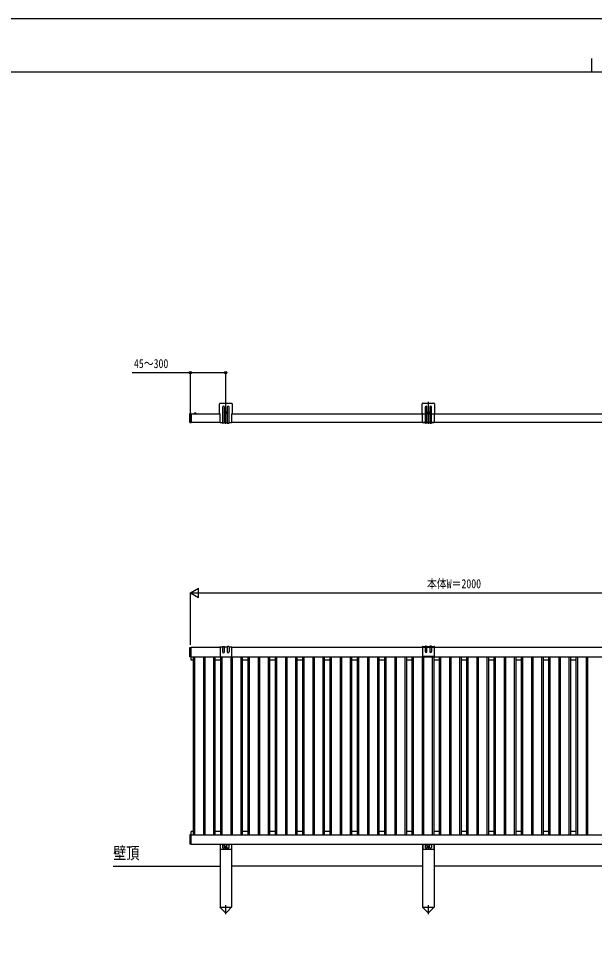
# Model space of a CAD drawing. Units: millimetres, scale not verified. Extents: x -4205 to 4205, y -2970 to 2970.
# Drawn here: x -2100 to 5, y -464 to 2970 of the extents above; entities that cross this region are included whole.
import ezdxf
from ezdxf.enums import TextEntityAlignment as Align

# ---------------------------------------------------------------- set-up
doc = ezdxf.new("R2010")
doc.units = ezdxf.units.MM
doc.header["$LTSCALE"] = 10
for name, color, linetype in [('0-2_USER1', 3, 'Continuous'), ('0-3_YKK_A1', 4, 'Continuous'), ('0-4_YKK_D', 6, 'Continuous'), ('0-5_YKK_ZWAK', 7, 'Continuous')]:
    doc.layers.add(name, color=color, linetype=linetype)
doc.styles.add('ＭＳ ゴシック', font='')
doc.styles.get('ＭＳ ゴシック').set_extended_font_data('MS Gothic')

msp = doc.modelspace()

# ---------------------------------------------------------------- linework, layer by layer
at = {"layer": '0-3_YKK_A1'}
for p, q in [((-1366, 1524.74), (-1366, 1560.24)), ((-1363.5, 1562.74), (-1322.5, 1562.74)), ((-1355, 1548.94), (-1355, 1491.24)), ((-1348, 1491.24), (-1348, 1548.94)), ((-1343, 1487.22), (-1343, 1568.38)), ((-1338, 1548.94), (-1338, 1491.24)), ((-1331, 1491.24), (-1331, 1548.94)), ((-1320, 1560.24), (-1320, 1524.74)), ((-625, 1524.74), (-625, 1560.24)), ((-622.5, 1562.74), (-581.5, 1562.74)), ((-614, 1548.94), (-614, 1491.24)), ((-607, 1491.24), (-607, 1548.94)), ((-602, 1487.22), (-602, 1568.38)), ((-597, 1548.94), (-597, 1491.24)), ((-590, 1491.24), (-590, 1548.94)), ((-579, 1560.24), (-579, 1524.74)), ((-1474.5, 1521.99), (-1474.5, 1524.2)), ((-1474.5, 1521.71), (-1474.5, 1521.99)), ((-1474.5, 1496.08), (-1474.5, 1521.71)), ((-1470.3, 1525.39), (-1473.56, 1525.19)), ((-1472.5, 1489.63), (-1472.5, 1527.96)), ((-1470.3, 1525.39), (-1470.3, 1523.08)), ((-1470.3, 1521.71), (-1470.3, 1523.08)), ((-1470.3, 1496.08), (-1470.3, 1521.71)), ((-1470, 1525.09), (-1470, 1492.69)), ((-1470, 1524.74), (-1366, 1524.74)), ((-1457.05, 1526.7), (-1456.15, 1524.89)), ((-1455, 1524.28), (-1456.15, 1524.89)), ((-1455, 1528.24), (-1455, 1521.66)), ((-1455, 1524.28), (-1453.86, 1524.89)), ((-1452.95, 1526.7), (-1453.86, 1524.89)), ((-1369, 1524.74), (-1364, 1524.74)), ((-1364, 1524.45), (-1364, 1524.74)), ((-1364, 1509.45), (-1364, 1523.02)), ((-1347.25, 1527.94), (-1338.75, 1527.94)), ((-1344.24, 1527.52), (-1345.07, 1527.52)), ((-1343, 1523.69), (-1343, 1532.19)), ((-1341.75, 1528.35), (-1340.92, 1528.35)), ((-1322, 1524.74), (-1322, 1524.45)), ((-1322, 1524.74), (-1320, 1524.74)), ((-1322, 1523.02), (-1322, 1509.45)), ((-1320, 1524.74), (375, 1524.74)), ((-623, 1524.45), (-623, 1524.74)), ((-623, 1509.45), (-623, 1523.02)), ((-606.25, 1527.94), (-597.75, 1527.94)), ((-603.25, 1527.52), (-604.08, 1527.52)), ((-602, 1523.69), (-602, 1532.19)), ((-600.76, 1528.35), (-599.93, 1528.35)), ((-581, 1524.74), (-581, 1524.45)), ((-581, 1523.02), (-581, 1509.45)), ((-1474.5, 1495.8), (-1474.5, 1496.08)), ((-1474.5, 1493.59), (-1474.5, 1495.8)), ((-1470.3, 1492.39), (-1473.56, 1492.59)), ((-1470.3, 1494.71), (-1470.3, 1496.08)), ((-1470.3, 1494.71), (-1470.3, 1492.39)), ((-1364, 1492.74), (-1470, 1492.74)), ((-1364, 1491.24), (-1364, 1508.02)), ((-1355, 1491.24), (-1364, 1491.24)), ((-1349, 1490.24), (-1354, 1490.24)), ((-1338, 1491.24), (-1348, 1491.24)), ((-1337, 1490.24), (-1332, 1490.24)), ((-1322, 1491.24), (-1331, 1491.24)), ((-1322, 1508.02), (-1322, 1491.24)), ((377, 1492.74), (-1322, 1492.74)), ((-623, 1491.24), (-623, 1508.02)), ((-614, 1491.24), (-623, 1491.24)), ((-608, 1490.24), (-613, 1490.24)), ((-597, 1491.24), (-607, 1491.24)), ((-596, 1490.24), (-591, 1490.24)), ((-581, 1491.24), (-590, 1491.24)), ((-581, 1508.02), (-581, 1491.24)), ((-1474.5, 669.22), (-1470, 669.22)), ((-1364, 669.22), (-1470, 669.22)), ((-1470, 635.22), (-1470, 669.22)), ((-1365.94, 669.69), (-1364, 669.69)), ((-1364, 671.2), (-1355, 671.2)), ((-1364, 669.7), (-1364, 633.84)), ((-1355, 671.2), (-1355, 652.78)), ((-1354, 672.2), (-1349, 672.2)), ((-1348, 652.78), (-1348, 671.2)), ((-1348, 671.2), (-1338, 671.2)), ((-1338, 671.2), (-1338, 652.78)), ((-1332, 672.2), (-1337, 672.2)), ((-1331, 671.2), (-1331, 652.78)), ((-1331, 671.2), (-1322, 671.2)), ((-1322, 669.7), (-1322, 633.84)), ((-1322, 669.63), (-1320.04, 669.61)), ((377, 669.22), (-1322, 669.22)), ((-624.94, 671.79), (-623, 671.79)), ((-623, 673.3), (-614, 673.3)), ((-623, 671.8), (-623, 635.93)), ((-614, 673.3), (-614, 654.88)), ((-613, 674.3), (-608, 674.3)), ((-607, 654.88), (-607, 673.3)), ((-607, 673.3), (-597, 673.3)), ((-597, 673.3), (-597, 654.88)), ((-591, 674.3), (-596, 674.3)), ((-590, 673.3), (-590, 654.88)), ((-590, 673.3), (-581, 673.3)), ((-581, 671.8), (-581, 635.93)), ((-581, 671.72), (-579.04, 671.71)), ((-1470, 635.22), (-1364, 635.22)), ((-1470, 622.22), (-1470, 635.22)), ((-1462.5, 622.22), (-1470, 622.22)), ((-1462.5, 635.22), (-1462.5, -16.78)), ((-1457, 635.22), (-1457, -16.78)), ((-1425, 635.22), (-1425, -16.78)), ((-1420, 635.22), (-1420, -16.78)), ((-1388, 635.22), (-1388, -16.78)), ((-1382.5, 635.22), (-1382.5, -16.78)), ((-1362.5, 622.22), (-1382.5, 622.22)), ((-1322, 633.84), (-1364, 633.84)), ((-1362.5, 633.84), (-1362.5, -16.78)), ((-1357, 633.84), (-1357, -16.78)), ((-1325, 633.84), (-1325, -16.78)), ((-1322, 635.22), (377, 635.22)), ((-1320, 635.22), (-1320, -16.78)), ((-1288, 635.22), (-1288, -16.78)), ((-1282.5, 635.22), (-1282.5, -16.78)), ((-1262.5, 622.22), (-1282.5, 622.22)), ((-1262.5, 635.22), (-1262.5, -16.78)), ((-1257, 635.22), (-1257, -16.78)), ((-1225, 635.22), (-1225, -16.78)), ((-1220, 635.22), (-1220, -16.78)), ((-1188, 635.22), (-1188, -16.78)), ((-1182.5, 635.22), (-1182.5, -16.78)), ((-1162.5, 622.22), (-1182.5, 622.22)), ((-1162.5, 635.22), (-1162.5, -16.78)), ((-1157, 635.22), (-1157, -16.78)), ((-1125, 635.22), (-1125, -16.78)), ((-1120, 635.22), (-1120, -16.78)), ((-1088, 635.22), (-1088, -16.78)), ((-1082.5, 635.22), (-1082.5, -16.78)), ((-1062.5, 622.22), (-1082.5, 622.22)), ((-1062.5, 635.22), (-1062.5, -16.78)), ((-1057, 635.22), (-1057, -16.78)), ((-1025, 635.22), (-1025, -16.78)), ((-1020, 635.22), (-1020, -16.78)), ((-988, 635.22), (-988, -16.78)), ((-982.5, 635.22), (-982.5, -16.78)), ((-962.5, 622.22), (-982.5, 622.22)), ((-962.5, 635.22), (-962.5, -16.78)), ((-957, 635.22), (-957, -16.78)), ((-925, 635.22), (-925, -16.78)), ((-920, 635.22), (-920, -16.78)), ((-888, 635.22), (-888, -16.78)), ((-882.5, 635.22), (-882.5, -16.78)), ((-862.5, 622.22), (-882.5, 622.22)), ((-862.5, 635.22), (-862.5, -16.78)), ((-857, 635.22), (-857, -16.78)), ((-825, 635.22), (-825, -16.78)), ((-820, 635.22), (-820, -16.78)), ((-788, 635.22), (-788, -16.78)), ((-782.5, 635.22), (-782.5, -16.78)), ((-762.5, 622.22), (-782.5, 622.22)), ((-762.5, 635.22), (-762.5, -16.78)), ((-757, 635.22), (-757, -16.78)), ((-725, 635.22), (-725, -16.78)), ((-720, 635.22), (-720, -16.78)), ((-688, 635.22), (-688, -16.78)), ((-682.5, 635.22), (-682.5, -16.78)), ((-662.5, 622.22), (-682.5, 622.22)), ((-662.5, 635.22), (-662.5, -16.78)), ((-657, 635.22), (-657, -16.78)), ((-625, 635.22), (-625, -16.78)), ((-581, 635.93), (-623, 635.93)), ((-620, 635.22), (-620, -16.78)), ((-588, 635.22), (-588, -16.78)), ((-582.5, 635.22), (-582.5, -16.78)), ((-562.5, 622.22), (-582.5, 622.22)), ((-562.5, 635.22), (-562.5, -16.78)), ((-557, 635.22), (-557, -16.78)), ((-525, 635.22), (-525, -16.78)), ((-520, 635.22), (-520, -16.78)), ((-488, 635.22), (-488, -16.78)), ((-482.5, 635.22), (-482.5, -16.78)), ((-462.5, 622.22), (-482.5, 622.22)), ((-462.5, 635.22), (-462.5, -16.78)), ((-457, 635.22), (-457, -16.78)), ((-425, 635.22), (-425, -16.78)), ((-420, 635.22), (-420, -16.78)), ((-388, 635.22), (-388, -16.78)), ((-382.5, 635.22), (-382.5, -16.78)), ((-362.5, 622.22), (-382.5, 622.22)), ((-362.5, 635.22), (-362.5, -16.78)), ((-357, 635.22), (-357, -16.78)), ((-325, 635.22), (-325, -16.78)), ((-320, 635.22), (-320, -16.78)), ((-288, 635.22), (-288, -16.78)), ((-282.5, 635.22), (-282.5, -16.78)), ((-262.5, 622.22), (-282.5, 622.22)), ((-262.5, 635.22), (-262.5, -16.78)), ((-257, 635.22), (-257, -16.78)), ((-225, 635.22), (-225, -16.78)), ((-220, 635.22), (-220, -16.78)), ((-188, 635.22), (-188, -16.78)), ((-182.5, 635.22), (-182.5, -16.78)), ((-162.5, 622.22), (-182.5, 622.22)), ((-162.5, 635.22), (-162.5, -16.78)), ((-157, 635.22), (-157, -16.78)), ((-125, 635.22), (-125, -16.78)), ((-120, 635.22), (-120, -16.78)), ((-88, 635.22), (-88, -16.78)), ((-82.5, 635.22), (-82.5, -16.78)), ((-62.5, 622.22), (-82.5, 622.22)), ((-62.5, 635.22), (-62.5, -16.78)), ((-57, 635.22), (-57, -16.78)), ((-25, 635.22), (-25, -16.78)), ((-20, 635.22), (-20, -16.78)), ((-1474.5, -16.78), (-1474.5, -50.78)), ((-1462.5, -3.78), (-1470, -3.78)), ((-1470, -16.78), (525, -16.78)), ((-1470, -50.78), (-1470, -16.78)), ((-1362.5, -3.78), (-1382.5, -3.78)), ((-1262.5, -3.78), (-1282.5, -3.78)), ((-1162.5, -3.78), (-1182.5, -3.78)), ((-1062.5, -3.78), (-1082.5, -3.78)), ((-962.5, -3.78), (-982.5, -3.78)), ((-862.5, -3.78), (-882.5, -3.78)), ((-762.5, -3.78), (-782.5, -3.78)), ((-662.5, -3.78), (-682.5, -3.78)), ((-562.5, -3.78), (-582.5, -3.78)), ((-462.5, -3.78), (-482.5, -3.78)), ((-362.5, -3.78), (-382.5, -3.78)), ((-262.5, -3.78), (-282.5, -3.78)), ((-162.5, -3.78), (-182.5, -3.78)), ((-62.5, -3.78), (-82.5, -3.78)), ((-1470, -50.78), (-1474.5, -50.78)), ((-1470, -50.78), (525, -50.78)), ((-1364, -50.78), (-1364, -280.78)), ((-1363.5, -50.78), (-1363.5, -67.75)), ((-1354.5, -52.25), (-1363.5, -52.25)), ((-1354.5, -50.75), (-1354.5, -62.75)), ((-1353.5, -53.25), (-1348.5, -53.25)), ((-1352.5, -64.75), (-1349.5, -64.75)), ((-1347.5, -62.75), (-1347.5, -50.75)), ((-1338.5, -52.25), (-1347.5, -52.25)), ((-1338.5, -62.75), (-1338.5, -50.75)), ((-1332.5, -53.25), (-1337.5, -53.25)), ((-1333.5, -64.75), (-1336.5, -64.75)), ((-1331.5, -50.75), (-1331.5, -62.75)), ((-1322.5, -52.25), (-1331.5, -52.25)), ((-1322.5, -50.78), (-1322.5, -67.75)), ((-1322, -50.78), (-1322, -280.78)), ((-623, -50.78), (-623, -280.78)), ((-622.5, -50.78), (-622.5, -67.75)), ((-613.5, -52.25), (-622.5, -52.25)), ((-613.5, -50.75), (-613.5, -62.75)), ((-612.5, -53.25), (-607.5, -53.25)), ((-611.5, -64.75), (-608.5, -64.75)), ((-606.5, -62.75), (-606.5, -50.75)), ((-597.5, -52.25), (-606.5, -52.25)), ((-597.5, -62.75), (-597.5, -50.75)), ((-591.5, -53.25), (-596.5, -53.25)), ((-592.5, -64.75), (-595.5, -64.75)), ((-590.5, -50.75), (-590.5, -62.75)), ((-581.5, -52.25), (-590.5, -52.25)), ((-581.5, -50.78), (-581.5, -67.75)), ((-581, -50.78), (-581, -280.78)), ((-1324.5, -69.75), (-1361.5, -69.75)), ((-583.5, -69.75), (-620.5, -69.75)), ((-1754.77, -130.78), (-1364, -130.78)), ((-623, -130.78), (-1322, -130.78)), ((377, -130.78), (-581, -130.78)), ((-1343, -306.29), (-1343, -273.81)), ((-602, -306.29), (-602, -273.81)), ((-1364.2, -281.78), (-1364.2, -280.78)), ((-1364.2, -280.78), (-1321.8, -280.78)), ((-1364.2, -281.78), (-1346.52, -299.33)), ((-1321.8, -281.78), (-1339.48, -299.33)), ((-1321.8, -280.78), (-1321.8, -281.78)), ((-623.2, -281.78), (-623.2, -280.78)), ((-623.2, -280.78), (-580.8, -280.78)), ((-623.2, -281.78), (-605.52, -299.33)), ((-580.8, -281.78), (-598.48, -299.33)), ((-580.8, -280.78), (-580.8, -281.78))]:
    msp.add_line(p, q, dxfattribs=at)
for points in [[(-1470, 1522.8), (-1470, 1522.73), (-1470, 1522.64), (-1470, 1522.54), (-1470, 1522.43), (-1470, 1522.31), (-1470, 1522.17), (-1470, 1522.03), (-1470, 1521.87), (-1470, 1521.71)], [(-1345.07, 1527.52), (-1345.07, 1528.35), (-1344.24, 1528.35)], [(-1343.41, 1529.18), (-1343.41, 1530.01), (-1342.58, 1530.01), (-1342.58, 1529.18)], [(-1342.58, 1526.69), (-1342.58, 1525.86), (-1343.41, 1525.86), (-1343.41, 1526.69)], [(-1340.92, 1528.35), (-1340.92, 1527.52), (-1341.75, 1527.52)], [(-604.08, 1527.52), (-604.08, 1528.35), (-603.25, 1528.35)], [(-602.42, 1529.18), (-602.42, 1530.01), (-601.59, 1530.01), (-601.59, 1529.18)], [(-601.59, 1526.69), (-601.59, 1525.86), (-602.42, 1525.86), (-602.42, 1526.69)], [(-599.93, 1528.35), (-599.93, 1527.52), (-600.76, 1527.52)], [(-1470, 1496.08), (-1470, 1495.92), (-1470, 1495.76), (-1470, 1495.62), (-1470, 1495.48), (-1470, 1495.36), (-1470, 1495.25), (-1470, 1495.15), (-1470, 1495.06), (-1470, 1494.99)], [(-1470, 635.22), (-1474.5, 635.22), (-1474.5, 669.22)], [(-1470, -50.78), (-1470, -16.78), (-1474.5, -16.78)], [(-1470, -50.78), (-1470, -16.78), (-1470, -3.78)]]:
    msp.add_lwpolyline(points, dxfattribs=at)
for centre, radius in [((-1343, 1527.94), 4.25), ((-602, 1527.94), 4.25), ((-1343, -58.75), 2.1), ((-1343, -65.75), 1.65), ((-602, -58.75), 2.1), ((-602, -65.75), 1.65)]:
    msp.add_circle(centre, radius, dxfattribs=at)
for centre, radius, start, end in [((-1363.5, 1560.24), 2.5, 90, 180), ((-1351.5, 1548.94), 3.5, 0, 180), ((-1334.5, 1548.94), 3.5, 0, 180), ((-1322.5, 1560.24), 2.5, 0, 90), ((-622.5, 1560.24), 2.5, 90, 180), ((-610.5, 1548.94), 3.5, 0, 180), ((-593.5, 1548.94), 3.5, 0, 180), ((-581.5, 1560.24), 2.5, 0, 90), ((-1473.5, 1524.2), 1, 93.5, 180), ((-1470.3, 1525.09), 0.3, 0, 90), ((-1458.6, 1524.89), 0.154, 152.71904, 270), ((-1455, 1523.04), 4.2, 27.28096, 152.71904), ((-1451.4, 1524.89), 0.154, 270, 27.28096), ((-1364.7, 1523.74), 1, 314.427, 45.573), ((-1344.24, 1529.18), 0.83, 270, 0), ((-1344.24, 1526.69), 0.83, 0, 90), ((-1341.75, 1529.18), 0.83, 180, 270), ((-1341.75, 1526.69), 0.83, 90, 180), ((-1321.3, 1523.74), 1, 134.427, 225.573), ((-623.7, 1523.74), 1, 314.427, 45.573), ((-603.25, 1529.18), 0.83, 270, 0), ((-603.25, 1526.69), 0.83, 0, 90), ((-600.76, 1529.18), 0.83, 180, 270), ((-600.76, 1526.69), 0.83, 90, 180), ((-580.3, 1523.74), 1, 134.427, 225.573), ((-1473.5, 1493.59), 1, 180, 266.5), ((-1470.3, 1492.69), 0.3, 270, 0), ((-1364.7, 1508.74), 1, 314.427, 45.573), ((-1354, 1491.24), 1, 180, 270), ((-1349, 1491.24), 1, 270, 0), ((-1337, 1491.24), 1, 180, 270), ((-1332, 1491.24), 1, 270, 0), ((-1321.3, 1508.74), 1, 134.427, 225.573), ((-623.7, 1508.74), 1, 314.427, 45.573), ((-613, 1491.24), 1, 180, 270), ((-608, 1491.24), 1, 270, 0), ((-596, 1491.24), 1, 180, 270), ((-591, 1491.24), 1, 270, 0), ((-580.3, 1508.74), 1, 134.427, 225.573), ((-1364, 669.2), 2, 90, 165.81731), ((-1354, 671.2), 1, 90, 180), ((-1351.5, 652.78), 3.5, 180.00009, 359.99984), ((-1349, 671.2), 1, 0, 90), ((-1337, 671.2), 1, 90, 180), ((-1334.5, 652.78), 3.5, 180.00016, 359.99991), ((-1332, 671.2), 1, 0, 90), ((-1322, 669.2), 2, 11.91722, 90), ((-623, 671.3), 2, 90, 165.81731), ((-613, 673.3), 1, 90, 180), ((-610.5, 654.88), 3.5, 180.00009, 359.99984), ((-608, 673.3), 1, 0, 90), ((-596, 673.3), 1, 90, 180), ((-593.5, 654.88), 3.5, 180.00016, 359.99991), ((-591, 673.3), 1, 0, 90), ((-581, 671.3), 2, 11.91722, 90), ((-1361.5, -67.75), 2, 180, 270), ((-1353.5, -52.25), 1, 180, 270), ((-1352.5, -62.75), 2, 180, 270), ((-1349.5, -62.75), 2, 270, 0), ((-1348.5, -52.25), 1, 270, 0), ((-1337.5, -52.25), 1, 180, 270), ((-1336.5, -62.75), 2, 180, 270), ((-1333.5, -62.75), 2, 270, 0), ((-1332.5, -52.25), 1, 270, 0), ((-1324.5, -67.75), 2, 270, 0), ((-620.5, -67.75), 2, 180, 270), ((-612.5, -52.25), 1, 180, 270), ((-611.5, -62.75), 2, 180, 270), ((-608.5, -62.75), 2, 270, 0), ((-607.5, -52.25), 1, 270, 0), ((-596.5, -52.25), 1, 180, 270), ((-595.5, -62.75), 2, 180, 270), ((-592.5, -62.75), 2, 270, 0), ((-591.5, -52.25), 1, 270, 0), ((-583.5, -67.75), 2, 270, 0), ((-1343, -295.78), 5, 225.20979, 314.79021), ((-602, -295.78), 5, 225.20979, 314.79021)]:
    msp.add_arc(centre, radius, start, end, dxfattribs=at)
at = {"layer": '0-4_YKK_D'}
for p, q in [((-1472.5, 1528.96), (-1472.5, 1675.74)), ((-1343, 1569.38), (-1343, 1675.74)), ((-1472.5, 869.22), (-1442.19, 886.72)), ((-1472.5, 678.36), (-1472.5, 870.22)), ((-1472.5, 869.22), (-1442.19, 851.72)), ((-1472.5, 869.22), (-1411.88, 869.22)), ((-1442.19, 851.72), (-1442.19, 886.72)), ((-1437.5, 869.22), (492.5, 869.22))]:
    msp.add_line(p, q, dxfattribs=at)
msp.add_lwpolyline([(-1343, 1674.74), (-1472.5, 1674.74), (-1685.9, 1674.74)], dxfattribs=at)
for centre in [(-1472.5, 1674.74), (-1343, 1674.74)]:
    msp.add_circle(centre, 4.25, dxfattribs=at)
at = {"layer": '0-5_YKK_ZWAK'}
for p, q in [((-4.98, 2825), (-4.98, 2775)), ((3895.02, 2775), (-3904.98, 2775))]:
    msp.add_line(p, q, dxfattribs=at)
msp.add_lwpolyline([(-4205, -2970), (4205, -2970), (4205, 2970), (-4205, 2970)], close=True, dxfattribs=at)

# ---------------------------------------------------------------- texts
at = {"layer": '0-2_USER1', "style": 'ＭＳ ゴシック', "width": 0.8}
msp.add_text('壁頂', height=43.99, dxfattribs=at).set_placement((-1754.77, -118.43), align=Align.BOTTOM_LEFT)
at = {"layer": '0-4_YKK_D', "style": 'ＭＳ ゴシック', "width": 0.8}
for s, p in [('45～300', (-1678.9, 1681.74)), ('本体W＝2000', (-606.9, 876.22))]:
    msp.add_text(s, height=32.99, dxfattribs=at).set_placement(p, align=Align.BOTTOM_LEFT)

doc.saveas('drawing.dxf')
